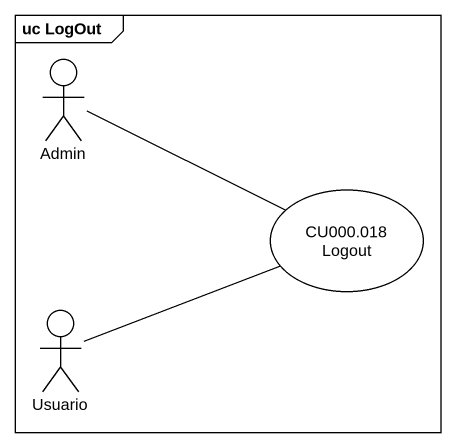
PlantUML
@startuml
mainframe uc LogOut
actor Admin
usecase "CU000.018 Logout" as CU000_018_Logout
actor Usuario
Admin -right- CU000_018_Logout
Usuario -right- CU000_018_Logout
@enduml
